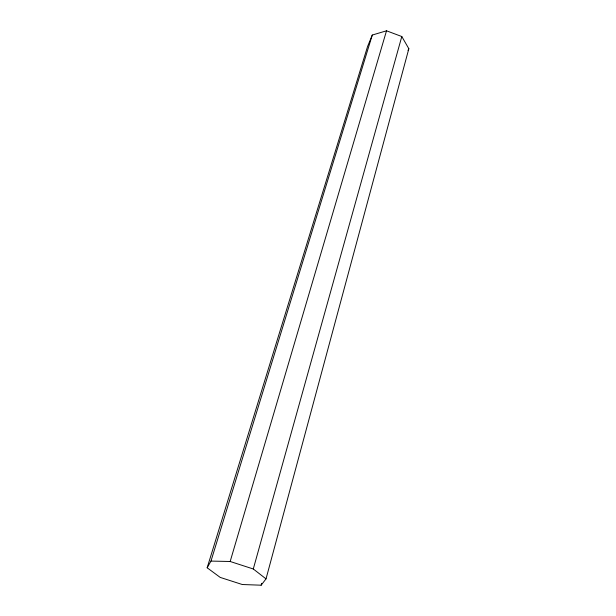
<?xml version="1.0" encoding="UTF-8"?>
<svg xmlns="http://www.w3.org/2000/svg" width="616" height="616" viewBox="0 0 616 616"><rect width="100%" height="100%" fill="white"/><g stroke="black" fill="none" stroke-linecap="round" stroke-linejoin="round"><path stroke-width="0.92" d="M266.02 578.878L408.839 48.718L401.801 36.529L386.517 30.8L372.28 35.043L367.567 46.516L207.161 567.783L220.205 577.408L242.273 584.515L261.153 585.2L266.02 578.878L253.291 568.976L230.168 561.492L210.98 561.084L207.161 567.783M261.153 585.2L261.661 583.344M253.291 568.976L401.801 36.529M230.168 561.492L386.517 30.8M210.98 561.084L372.28 35.043M408.038 50.45L408.839 48.718"/></g></svg>
